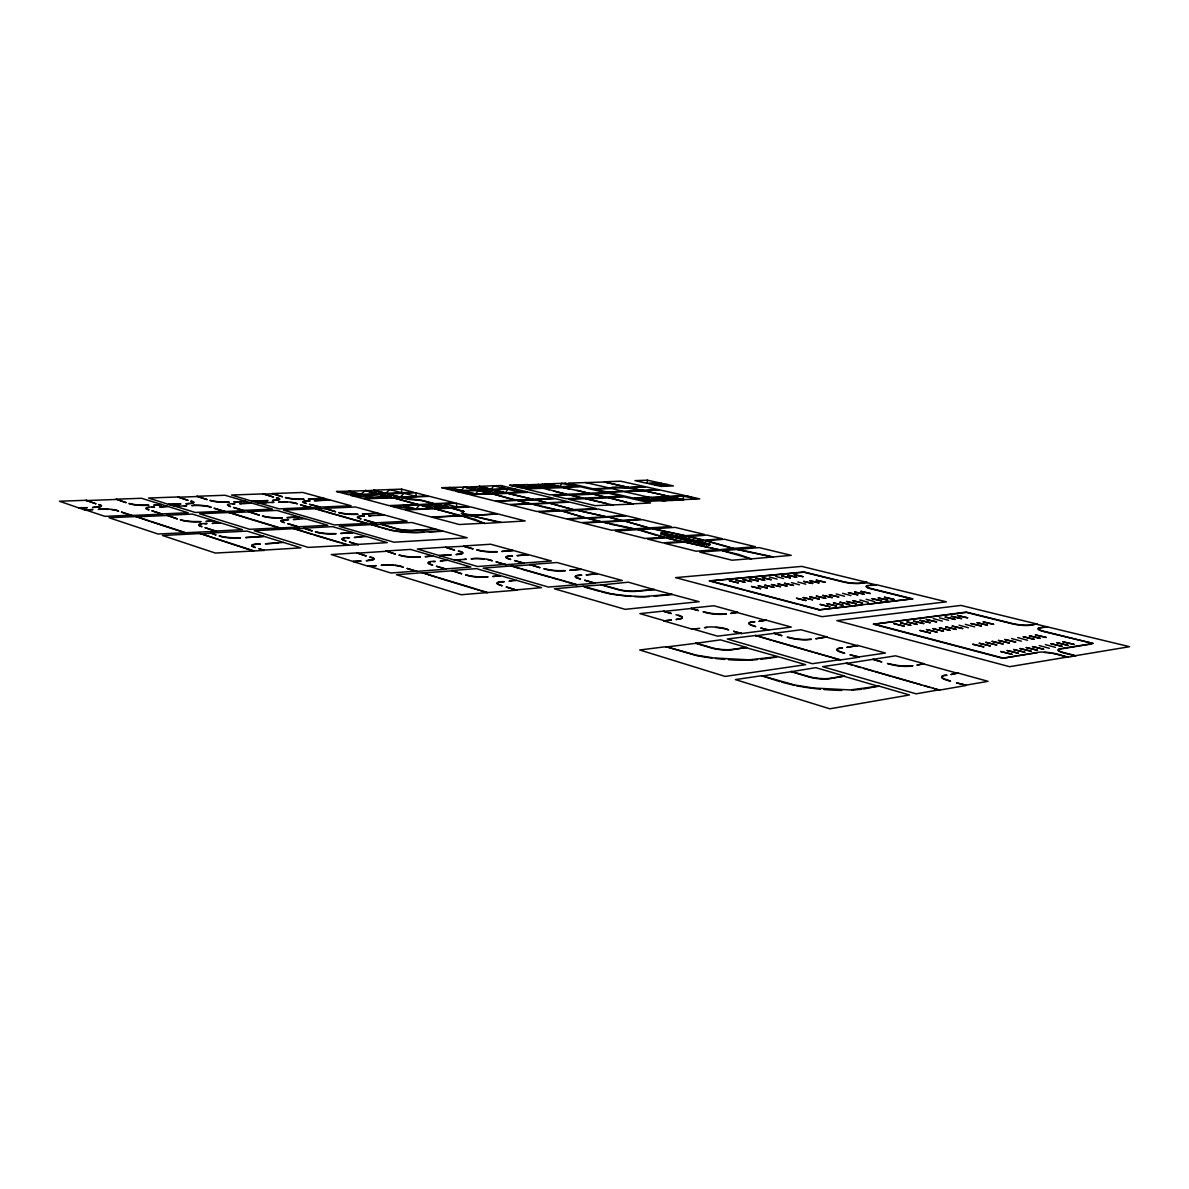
<?xml version="1.0" encoding="UTF-8"?>
<svg xmlns="http://www.w3.org/2000/svg" width="1189" height="1189" viewBox="0 0 1189 1189"><rect width="100%" height="100%" fill="white"/><g stroke="black" fill="none" stroke-linecap="round" stroke-linejoin="round"><path stroke-width="1.5" d="M661.01 486.405L661.129 483.195L648.689 483.67L661.01 486.405L673.45 485.915L661.129 483.195M88.878 509.739L84.612 509.903L59.45 501.238L86.039 500.287L95.789 503.735L86.039 500.287M84.612 509.903L92.95 509.576L90.29 509.68M116.195 499.187L126.034 502.605L116.195 499.187L141.58 498.28L167.411 506.306L159.564 506.9L167.396 506.588M131.845 515.476L121.56 512.132L131.845 515.476L162.417 514.168L152.043 510.869L162.417 514.168M149.576 521.243L136.051 516.546L109.031 517.735L157.974 533.995L216.368 531.305L205.207 527.753L216.368 531.305M166.668 515.223L177.235 518.865L166.668 515.223L192.425 514.094L220.158 522.729L212.192 523.398L220.143 523.011M179.39 506.113L174.441 506.306L148.566 498.028L177.815 496.972L187.832 500.272L177.815 496.972M174.441 506.306L186.792 505.815L184.34 505.919M196.913 496.274L206.99 499.558L196.913 496.274L225.003 495.263L251.384 502.962L239.673 503.705L242.021 503.616M234.619 544.934L200.228 533.519L162.462 535.496L215.313 553.063L264.27 550.403L258.875 548.679L264.27 550.403M210.795 532.969L215.833 534.901L210.795 532.969L247.044 531.082L283.487 542.422L265.355 543.789L278.3 543.031M224.825 511.478L214.288 508.283L224.825 511.478L244.146 510.646L233.549 507.48L244.146 510.646M249.229 518.865L229.135 512.489L199.499 513.782L249.631 529.298L299.138 527.039L287.768 523.65L299.138 527.039M248.486 511.642L259.261 515.149L248.486 511.642L276.888 510.408L305.157 518.657L293.311 519.504L298.84 519.236M266.529 502.635L257.909 502.977L231.513 495.025L263.245 493.881L273.47 497.061L263.245 493.881M257.909 502.977L273.99 502.338L271.701 502.427M272.162 493.569L282.402 496.72L272.162 493.569L302.809 492.454L329.606 499.841L314.297 500.718L327.956 500.168M312.321 534.426L294.055 528.644L254.223 530.71L308.219 547.416L358.261 544.681L349.507 542.065L358.261 544.681M303.79 528.139L312.053 530.889L303.79 528.139L332.519 526.638L366.301 536.492L354.337 537.473L361.515 537.056M311.176 507.748L300.431 504.701C306.42 508.208 336.324 509.977 309.408 504.329L320.168 507.361M324.924 511.656L315.561 508.729L283.472 510.126L334.495 524.943L375.932 523.086L364.414 519.846L375.932 523.086M324.567 508.327L335.506 511.686L324.567 508.327L355.496 506.99L384.136 514.882L368.694 515.892L370.909 515.788M368.025 566.246L376.066 565.667L368.025 566.246L331.255 554.55L356.982 552.885L366.049 555.947L356.982 552.885M365.469 490.7L336.546 491.503L348.422 494.698L385.533 493.539L389.68 489.571L401.644 492.677L401.585 489.14L373.614 490.15L377.389 493.851L365.469 490.7L373.599 490.403L385.548 493.286L413.579 492.231L401.585 489.14M379.915 527.262L371.562 524.602L339.162 526.296L393.975 542.214L467.158 537.755L442.516 530.963L420.237 532.226A22.606 3.626 4 0 1 388.372 529.373L371.562 524.602M379.752 494.208L391.865 497.671L379.752 494.208L391.865 497.671L387.896 493.896L400.054 497.091L428.114 495.976L415.927 492.826L350.755 495.323L362.838 498.577L391.894 497.418L363.284 494.847L375.382 498.072L350.755 495.323M435.575 529.343L413.326 530.576A11.31 1.813 4 0 1 397.468 529.164L380.643 524.141L411.84 522.506L442.516 530.963M386.098 550.997L395.194 554.015L386.098 550.997L410.577 549.422L447.777 560.272L440.212 561.104L442.635 560.94M418.112 504.597L393.277 497.775L418.112 504.597L434.431 503.631L421.902 500.361L401.436 497.448L407.574 499.321L421.872 500.614L434.416 503.883M418.127 504.344L388.966 505.607L364.22 498.949L400.024 497.344L404.007 493.286L416.18 496.452L415.927 492.826M419.836 505.057L390.691 506.068L403.368 509.487L448.892 507.658L444.225 503.72L456.992 507.034L456.204 503.2L436.17 504.077L446.455 507.777L433.703 504.448L440.093 508.06L427.356 504.716L432.558 508.416L419.836 505.057L436.14 504.329L448.922 507.406L468.986 506.484L456.204 503.2M416.863 571.389L407.218 568.446L416.863 571.389L446.217 569.174L436.526 566.291L446.217 569.174M436.155 577.245L422.392 572.741L396.413 574.703L461.139 594.738L516.799 590.16L506.321 587.039L516.799 590.16M453.916 514.049L434.431 508.639L405.226 509.992L431.235 516.992L460.515 515.788L455.565 514.48M460.827 559.647L454.51 560.093L417.309 548.991L445.429 547.163L454.584 550.076L446.871 547.876M445.429 547.163L463.74 546.271L472.94 548.857L463.74 546.271M450.765 507.881L463.725 511.538L450.765 507.881L470.844 506.96L497.032 513.707C462.655 517.557 452.697 510.215 468.763 515.119M451.746 570.497L461.585 573.737L451.746 570.497L476.417 568.624L516.606 580.351L508.996 581.302L511.433 581.094M454.51 560.093L466.356 559.246L463.992 559.424M484.458 523.428L461.674 515.833L475.05 519.355L484.458 523.428L525.196 520.96L498.176 514.005L469.893 515.417L495.635 521.54M464.334 487.104L441.818 487.683L453.841 490.7L491.176 489.526L493.673 485.811L505.771 488.738L500.866 485.543L479.122 486.331L483.819 489.809L471.751 486.836L476.403 490.091L464.334 487.104L479.093 486.569L491.191 489.288L512.964 488.456L500.866 485.543M478.394 490.581L455.833 491.191L468.065 494.267L505.444 493.019L507.762 489.214L520.039 492.187L514.971 488.947L493.182 489.779L498.072 493.316L485.811 490.299L490.656 493.598L478.394 490.581L493.167 490.017L505.459 492.781L527.262 491.904L514.971 488.947M509.68 498.711L492.335 493.777L469.744 494.683L494.787 500.955L533.608 499.499L507.138 493.182L533.608 499.499M505.919 564.686L496.185 561.921L505.919 564.686L524.334 563.304L514.599 560.569L524.334 563.304M519.37 568.52L511.478 565.964L483.18 568.119L548.411 587.054L595.273 583.234L584.75 580.277L595.273 583.234M528.109 554.862L516.962 555.649L528.139 554.564L490.685 544.235L463.769 545.974M523.799 502.204L517.423 500.376L496.185 501.297L508.996 504.508L547.861 502.992L535.02 499.603L547.861 502.992M538.186 505.756L531.706 503.898L510.438 504.879L536.685 511.448L574.213 509.828L549.318 503.096L574.213 509.828M529.908 564.552L539.806 567.643L529.908 564.552L556.942 562.501L597.309 573.633L586.088 574.867L597.279 573.93M539.747 487.683L513.574 485.082L525.687 487.98L509.813 485.231L527.648 484.577L539.747 487.683L560.078 486.91L561.565 483.358L573.707 486.167L565.147 483.224L547.966 483.849L560.078 486.91L544.844 484.191L554.178 487.133L542.05 484.28L549.972 487.297L537.844 484.443L545.736 487.46L533.608 484.592L542.927 487.564L530.799 484.696L539.747 487.683L527.634 484.815L547.951 484.072L560.093 486.673L577.289 486.033L565.147 483.224M576.947 490.269L589.447 493.42L549.942 494.832L525.137 488.902L563.318 487.668L569.457 489.11M563.318 487.668L580.529 486.777L605.379 492.528L589.462 493.182M585.642 518.018L561.743 510.898L539.033 512.043L566.127 518.82L606.836 516.873L576.591 510.155L606.836 516.873M582.625 498.206L569.932 494.966L553.361 495.664L566.068 498.696L605.587 497.195L592.88 493.985L605.587 497.195M628.922 487.549L592.91 488.738L568.461 483.106L604.458 482.021L628.922 487.549L604.458 482.021M606.39 503.467L585.627 498.681L569.041 499.41L595.08 505.652L633.336 504.047L608.59 497.656L633.336 504.047M593.846 520.054L586.965 518.092L567.421 519.147L581.302 522.625L622.01 520.574L608.144 516.933L622.01 520.574M582.803 586.251L601.277 584.929L618.473 589.759A12.603 2.319 5 0 0 636.308 591.349L654.292 589.655L699.132 601.693L625.132 609.333L554.401 588.793L582.803 586.251L609.303 593.37A38.137 7.03 5 0 0 644.408 596.492L671.993 594.218M607.936 523.532L602.689 521.971L583.145 523.086L611.577 530.205L671.072 526.549L642.625 519.697L623.883 520.767L649.164 528.154M601.277 584.929L628.387 582.194L654.292 589.655M610.983 488.352L623.452 491.443L606.628 491.904L594.143 489.021L610.968 488.59C607.683 482.481 678.77 497.715 630.14 487.817M657.056 535.526L638.255 529.625L615.486 531.037L644.958 538.424L664.502 537.369L658.543 535.897M668.991 496.363L643.487 490.596L659.717 489.927L685.206 495.62L668.991 496.363L643.487 490.596M668.961 496.586L632.964 497.983L607.46 492.097L642.64 490.641M638.225 529.893L675.025 527.351L704.468 534.441L685.726 535.689L653.133 528.704M661.678 534.456L661.173 533.058L666.33 533.4M661.173 533.058L660.787 534.084M664.339 500.777L638.047 498.176L651.082 501.178L634.48 498.34L651.334 497.567L664.339 500.777L683.512 499.87L683.348 496.11L696.368 499.023L686.722 495.962L670.507 496.705L681.996 499.945L668.961 497.002L679.261 500.079L666.241 497.121L676.63 500.197L663.596 497.24L674.059 500.316L661.025 497.359L673.167 500.361L660.133 497.403L672.201 500.406L652.865 497.73L664.339 500.777L651.304 497.805L670.492 496.928L683.526 499.633L699.741 498.875L686.722 495.962M661.976 533.341L677.492 536.135L677.418 536.893L669.972 535.065M662.526 533.727L662.585 532.969M664.562 533.088L666.271 534.143M647.128 483.329L647.411 480.193L659.553 482.853L647.128 483.329L634.971 480.638L647.411 480.193M667.163 538.037L682.278 541.768L667.163 538.037L688.372 536.611L703.487 540.296L722.228 538.721L707.128 535.08L688.372 536.611M663.923 611.399L671.235 613.479L663.923 611.399L691.077 608.5L698.374 610.552L691.077 608.5M663.774 620.896L671.265 620.063L663.774 620.896L692.266 629.174L695.669 628.773M672.84 537.19L673.554 536.388L660.846 533.341M675.575 537.086L675.501 537.844L690.616 541.575L691.329 540.906L675.575 537.086L680.153 536.774L682.59 538.156M711.929 658.082A57.057 11.979 5.6 0 1 696.249 655.525L666.048 646.682L696.278 655.154L713.757 657.933L749.204 659.85L777.918 656.61L805.622 664.681L725.141 676.422L639.712 649.982L666.048 646.682M676.214 537.19L691.344 540.757M673.539 536.536L677.492 536.135M709.105 547.549L684.582 542.065L718.78 549.764L710.933 547.832M664.502 537.369L685.726 535.689M693.603 541.322L709.09 544.176L692.949 541.367L695.431 542.764M691.329 540.906L695.268 540.49L695.193 541.248L691.389 540.311M696.873 541.233L697.467 541.812M692.266 629.174L699.741 628.297M695.669 643.323L720.519 639.86L746.677 647.485L731.74 649.803A14.357 3.017 5.6 0 1 711.423 648.005L695.669 643.323L666.003 647.039M684.552 542.333L724.487 539.256L755.461 546.717L733.643 548.367L705.776 540.579M706.236 545.275L706.444 544.369M708.258 545.409L710.011 544.235L696.888 541.084M709.67 545.305L709.744 544.532M710.011 544.235L708.986 544.636M709.461 580.96L803.987 571.939L843.447 581.703A11.637 1.962 6.2 0 0 859.81 583.16L867.138 582.417L859.781 583.457A11.637 1.962 6.2 0 1 843.402 581.986L803.957 572.221L709.461 580.96L744.715 590.264M722.496 550.685L738.458 554.342L751.136 558.904L791.235 555.337L759.177 547.609L722.496 550.685L751.136 558.904M718.78 549.764L733.643 548.367M737.73 612.335L730.73 613.435L737.73 612.335L713.876 605.751L691.106 608.173M741.49 633.544L733.643 631.314L741.49 633.544L791.265 627.079L766.132 620.153L759.147 621.312L766.132 620.153M771.349 640.262L755.669 635.446L840.489 659.954L814.42 652.538M779.895 681.624L761.659 675.709L794.787 685.027L813.439 688.03L850.313 689.932L878.924 686.083L909.436 694.985L829.833 708.807L735.411 679.603L761.659 675.709M755.624 635.788L800.985 629.769L826.994 636.932L815.877 638.731L826.994 636.932M777.918 656.61L746.647 647.842M791.131 671.696L815.817 667.668L844.562 676.051L829.729 678.726A15.1 3.299 6.3 0 1 808.461 676.853L791.131 671.696L761.614 676.08M800.004 604.844L819.102 609.883L912.632 598.81L867.153 604.354M852.26 665.186L846.36 663.135L939.548 690.11L933.097 688.282M857.997 645.478L846.91 647.351L857.997 645.478L885.448 653.043L858.785 656.937L850.165 654.871L858.785 656.937M870.645 585.493L876.174 584.631L946.399 601.827L822 616.675L675.545 577.631L801.758 566.395L867.138 582.417M873.484 624.225L966.271 612.082L1012.196 623.452A12.722 2.259 7.2 0 0 1029.837 625.013L1036.942 624.017L1029.793 625.325A12.722 2.259 7.2 0 1 1012.151 623.764L966.241 612.394L873.484 624.225L956.194 646.043M846.315 663.492L895.555 655.823L924.002 663.67L917.135 665.082L924.002 663.67M863.6 688.981L878.924 686.083M957.948 673.019L951.126 674.505L957.948 673.019L988.059 681.327L965.988 685.161L956.521 682.887L965.988 685.161M1052.874 653.474A13.852 2.646 7.6 0 1 1056.753 654.307L1068.227 657.249L1056.798 653.98A13.852 2.646 7.6 0 0 1037.848 652.3L1002.609 658.275L957.873 646.474M1047.435 626.9L1129.55 646.697L1075.748 655.659L1064.304 652.746A13.673 2.556 7.6 0 1 1060.425 648.674L1093.048 643.457L1043.823 631.597A12.945 2.304 7.4 0 1 1040.33 627.926L1047.435 626.9L1036.912 624.329M1068.227 657.249L1075.748 655.659M462.149 513.38L463.74 511.27M462.135 513.648L463.725 511.538M455.833 491.191L475.659 493.955L478.409 490.344L490.671 493.361M441.818 487.683L461.421 490.418L464.349 486.866L476.417 489.853M390.691 506.068L415.987 508.907L419.851 504.79L432.588 508.149M336.546 491.503L360.936 494.223L365.484 490.448L377.403 493.598M939.592 689.739L916.11 693.826L822.565 666.657L846.36 663.135M939.548 690.11L965.944 685.518M1068.272 656.908L1009.595 666.687L836.833 620.628L960.965 605.409L1036.942 624.017M1004.363 657.993L1016.684 656.016M1018.453 655.734L1037.804 652.627M1091.22 644.066L1060.38 649.001A13.673 2.556 7.6 0 0 1064.259 653.088L1075.703 656.001M1049.337 648.317L1039.201 645.538M1055.46 647.351L1045.354 644.587M844.562 676.051L829.773 678.354A15.1 3.299 6.3 0 1 808.505 676.467L791.161 671.324M1021.366 641.213L1011.497 638.508M1027.534 640.277L1017.68 637.586M840.519 659.598L812.369 663.7L727.311 638.998L755.669 635.446M840.489 659.954L858.74 657.279M1047.464 626.588L1040.375 627.614A12.945 2.304 7.4 0 0 1043.868 631.285L1093.048 643.457M760.722 659.345L776.164 657.205M968.411 627.762L959.018 625.176M974.653 626.9L965.275 624.329M942.342 621.134L933.187 618.607M948.614 620.316L939.459 617.804M746.677 647.485L731.77 649.447A14.357 3.017 5.6 0 1 711.468 647.648L695.699 642.967M741.535 633.202L717.547 636.16L692.295 628.832M706.875 627.45L704.497 627.733L706.905 627.123A13.778 2.779 5.6 0 1 726.197 628.832L728.649 629.888L726.167 629.174A13.778 2.779 5.6 0 0 715.704 627.435M819.102 609.883L861.921 604.948M868.401 602.347L859.87 599.984M874.747 601.619L866.216 599.271M844.591 596.284L836.268 593.995M850.952 595.6L842.629 593.311M663.952 611.057L639.89 613.613L663.804 620.554M876.174 584.631L868.847 585.389A11.816 2.006 6.4 0 0 870.586 588.421L912.632 598.81M799.409 584.81L791.458 582.61M805.8 584.171L797.849 581.986M654.307 596.254L671.963 594.53M777.101 579.147L769.342 576.992M783.506 578.538L775.748 576.397M654.322 589.343L636.338 591.037A12.603 2.319 5 0 1 618.503 589.447L601.292 584.616M851.933 690.155L861.906 689.263M516.829 589.833L541.604 587.648L516.606 580.351M595.303 582.922L622.397 580.544L597.309 573.633M751.151 558.637L731.978 560.212L699.786 552.142L722.511 550.418M500.301 575.595L492.722 576.516L500.287 575.907M580.945 569.115L569.739 570.319L580.931 569.427M416.893 571.062L390.928 573.009L368.04 565.934M446.232 568.862L470.889 567.019L447.777 560.272M505.934 564.389L477.651 566.499L454.525 559.796M524.364 563.006L551.384 560.97L528.139 554.564M718.81 549.496L696.07 551.22L665.023 543.432L684.582 542.065M422.363 573.053L451.731 570.809M511.463 566.261L529.893 564.864M757.423 659.598L749.174 660.207A57.057 11.979 5.6 0 1 728.411 659.702M682.308 541.5L662.749 542.868L647.619 539.078L667.192 537.77M682.278 541.768L703.487 540.296M432.945 561.624L435.367 561.461L432.959 561.327A12.425 2.2 4 0 0 430.804 564.285L432.692 565.161L430.775 564.582A12.425 2.215 4 0 1 430.299 561.951M353.118 561.312L361.144 561.074L353.103 561.624M432.692 555.872L425.157 556.69L432.677 556.17M439.44 555.412L451.255 554.906L439.425 555.709M512.964 550.388L501.803 551.443L512.949 550.67M356.968 553.197L386.083 551.31M264.285 550.091L300.966 547.861L283.487 542.422M358.29 544.384L387.257 542.615L366.301 536.492M622.04 520.321L640.782 519.251L626.885 515.907L608.144 516.933M423.804 532.315L420.222 532.509A22.606 3.626 4 0 1 394.956 531.067M429.184 532.003L442.501 531.245M602.66 522.239L623.853 521.02M347.114 537.889L349.521 537.755L347.129 537.591A11.935 1.992 3.6 0 0 344.305 540.207L346.029 541.025L344.29 540.505A11.935 1.992 3.6 0 1 344.453 538.156M586.935 518.345L608.129 517.185M263.705 536.269L245.633 537.562L263.69 536.566M352.613 532.509L340.678 533.46L352.598 532.791M435.605 529.06L413.341 530.294A11.31 1.813 4 0 1 397.483 528.882L380.643 524.141M484.473 523.16L459.251 524.527L432.38 517.289L468.734 515.387M606.851 516.621L625.592 515.595L598.453 509.055L576.591 510.155M216.383 531.007L242.467 529.67L220.158 522.729M299.152 526.757L327.852 525.285L305.157 518.657M375.947 522.818L407.128 521.213L384.136 514.882M200.213 533.831L210.78 533.281M294.04 528.927L303.775 528.421M371.548 524.884L380.629 524.408M574.228 509.576L596.09 508.491L569.784 502.159L549.318 503.096M461.659 516.085L469.878 515.684M561.713 511.151L576.561 510.408M204.523 523.769L207.079 523.636L204.538 523.472A12.083 1.947 3 0 0 200.48 525.954L202.041 526.742L200.465 526.251A12.083 1.962 3 0 1 201.64 524.007M377.522 515.461L384.121 515.149M633.351 503.809L650.561 502.977L624.507 496.943L608.59 497.656M434.416 508.907L450.75 508.149M213.901 520.782L205.95 521.436L213.886 521.064M298.781 516.799L286.965 517.631L298.766 517.081M377.686 513.098L362.259 514.094L377.671 513.366M664.354 500.539L647.515 501.342L634.48 498.34M649.298 596.581L644.379 596.819A38.137 7.03 5 0 1 634.51 596.581M585.597 498.919L608.56 497.894M547.876 502.739L568.342 501.803L555.486 498.711L535.02 499.603M531.691 504.151L549.303 503.333M131.86 515.194L104.885 516.353L84.627 509.605M162.432 513.871L188.159 512.771L167.411 506.306M224.84 511.196L195.234 512.459L174.456 506.038M244.161 510.363L272.549 509.145L251.384 502.962M311.191 507.48L279.133 508.862L257.924 502.709M320.183 507.094L351.097 505.771L329.606 499.841M434.431 503.631L454.48 502.754L429.511 496.333L401.436 497.448M533.638 499.261L554.089 498.369L528.942 492.305L507.138 493.182M136.036 516.843L166.653 515.506M229.12 512.771L248.471 511.924M315.546 508.996L324.552 508.595M517.408 500.614L535.005 499.841M605.617 496.957L621.535 496.259L608.813 493.316L592.88 493.985M642.654 490.418L658.884 489.734L646.4 486.955L630.17 487.594M643.472 490.834L624.284 491.637L649.788 497.463M569.917 495.204L592.865 494.223M628.936 487.312L645.166 486.673L620.703 481.203L604.473 481.798M151.984 507.213L154.511 507.108L151.999 506.93A11.741 1.798 2.8 0 0 147.659 509.189L149.101 509.932L147.644 509.472A11.741 1.813 2.8 0 1 149.145 507.421M232.613 503.987L234.961 503.898L232.613 503.72A11.221 1.694 3.2 0 0 229.076 505.86L230.562 506.588L229.061 506.142M243.582 503.542L251.369 503.229M393.262 498.042L401.421 497.715M492.32 494.015L507.123 493.42M539.776 487.445L521.912 488.129L509.813 485.231M78.95 507.718L87.258 507.688L78.935 508.015M161.585 504.508L153.753 505.087L161.585 504.775M168.615 504.225L180.951 504.017L168.6 504.508M245.439 501.238L233.743 501.951L245.424 501.505M251.979 500.97L268.015 500.614L251.964 501.253M323.571 498.191L308.278 499.038L323.557 498.444M86.024 500.569L116.18 499.469M177.8 497.24L196.898 496.556M263.23 494.148L272.147 493.821M708.332 544.636L704.483 544.19M675.947 614.832L678.339 615.174A13.451 2.646 5.3 0 1 678.414 618.934L676.021 619.528L678.384 619.261A13.451 2.646 5.3 0 0 678.295 615.501M664.398 533.371L676.823 536.313M772.909 556.838L737.358 549.273M772.88 557.121L737.329 549.556M500.97 522.268L469.893 515.417M544.725 507.376L559.365 510.571M670.507 496.705L683.526 499.633M670.492 496.928L683.512 499.87M659.182 497.448L672.201 500.406M652.865 497.73L665.885 500.703M585.3 482.496L609.749 488.07M601.352 591.854L609.273 593.683A38.137 7.03 5 0 0 619.008 595.199M589.447 493.42L563.333 487.431M547.966 483.849L560.093 486.673M544.844 484.191L556.972 487.029M543.001 488.218L549.125 489.898M612.959 505.028L585.627 498.681M554.015 491.191L566.514 494.148M569.932 494.966L582.655 497.968M566.484 494.386L549.14 489.675M400.054 497.091L387.882 494.148L400.024 497.344M688.386 536.343L703.502 540.029M623.883 520.767L649.194 527.901M685.711 535.957L653.118 528.956M705.746 540.846L733.628 548.649M479.122 486.331L491.191 489.288M493.182 489.779L505.459 492.781M479.093 486.569L491.176 489.526M493.167 490.017L505.444 493.019M695.268 540.49L679.499 536.819L694.599 540.683M867.108 582.714L876.144 584.914M662.407 533.653L673.554 536.388M692.949 541.367L705.107 544.294M662.912 534.753L671.592 536.893M696.709 543.076L704.408 544.963M492.335 493.777L516.026 500.034M559.38 510.319L531.706 503.898M561.743 510.898L585.657 517.765M634.332 528.808L602.689 521.971M638.255 529.625L664.532 537.116M634.302 529.075L609.689 523.977M517.423 500.376L530.264 503.542M511.255 499.098L514.436 499.885M525.404 502.59L528.629 503.393M539.821 506.157L543.091 506.96M586.965 518.092L600.831 521.525M595.585 520.485L600.817 521.778M912.587 599.122L870.556 588.704A11.816 2.006 6.4 0 1 868.817 585.687M781.649 682.159L794.757 685.399M449.383 487.416L461.421 490.418M463.413 490.908L475.659 493.955M436.17 504.077L448.922 507.406M436.14 504.329L448.892 507.658M373.614 490.15L385.548 493.286M373.599 490.403L385.533 493.539M709.491 580.663L819.132 609.571M873.514 623.898L1002.654 657.933M746.35 590.695L762.803 595.035M764.482 595.481L798.295 604.398M434.431 508.639L460.529 515.521M478.409 490.344L490.656 493.598M464.349 486.866L476.403 490.091M349.046 491.042L360.936 494.223M403.279 505.518L415.987 508.907M737.7 612.647L766.102 620.48M826.95 637.274L857.953 645.82M923.957 664.012L957.903 673.375M768.584 629.873L760.722 628.015L768.555 630.215M873.142 659.152L881.822 661.946L873.098 659.509M774.084 633.143L782.02 635.714L774.039 633.484M315.561 508.729L366.881 523.279M326.499 512.102L350.473 518.909M352.093 519.37L366.851 523.561M381.595 527.738L388.357 529.655M511.478 565.964L576.814 584.557M419.851 504.79L432.558 508.416M365.484 490.448L377.389 493.851M521.362 569.085L550.106 577.274M551.741 577.735L558.354 579.623M560.004 580.083L562.085 580.678M563.482 581.079L566.261 581.867M568.357 582.461L576.784 584.869M584.498 587.069L591.334 589.016M593.014 589.491L599.687 591.379M773.073 640.752L812.875 652.092M855.069 665.989L860.717 667.609M863.556 668.411L873.321 671.205M874.955 671.666L890.234 676.036M891.928 676.511L921.074 684.834M924.061 685.696L930.08 687.42M844.517 676.422L878.879 686.454M294.055 528.644L348.451 544.978M314 534.931L327.599 539.018M329.323 539.538L339.697 542.645M341.421 543.165L348.436 545.275M229.135 512.489L279.608 527.753M250.79 519.325L279.593 528.05M422.392 572.741L487.297 592.434M438.147 577.839L475.422 589.164M476.804 589.581L478.885 590.22M480.564 590.725L487.267 592.761M200.228 533.519L253.584 550.745M236.269 545.469L253.569 551.057M136.051 516.546L185.38 532.598M151.092 521.748L185.365 532.895M1044.447 652.464A13.852 2.646 7.6 0 1 1051.477 653.237M841.753 690.408A60.015 13.138 6.3 0 1 823.947 689.516M820.41 689.189A60.015 13.138 6.3 0 1 796.348 685.726M724.74 659.434A57.057 11.979 5.6 0 1 715.525 658.513M393.812 565.355A12.752 2.304 3.7 0 0 383.75 565.132L381.193 565.31L383.765 564.82A12.767 2.304 3.7 0 1 401.51 566.395L403.398 567.287L401.481 566.707A12.752 2.304 3.7 0 0 395.09 565.488M631.091 596.388A38.137 7.03 5 0 1 620.688 595.407M484.101 559.112A12.158 2.125 4.2 0 0 473.4 558.756L471.067 558.919L473.43 558.444A12.158 2.125 4.2 0 1 490.418 559.96L492.32 560.822L490.388 560.272A12.158 2.125 4.2 0 0 487.564 559.618M108.199 509.368A12.068 1.873 2.6 0 0 100.902 509.249L98.271 509.353L100.916 508.966A12.068 1.873 2.6 0 1 117.221 510.423L118.647 511.181L117.206 510.705A12.068 1.873 2.6 0 0 111.796 509.68M281.748 520.485A11.548 1.843 3.4 0 0 282.952 522.209L284.543 522.684L282.967 521.926A11.548 1.843 3.4 0 1 286.177 519.563L288.555 519.727L286.163 519.846A11.548 1.843 3.4 0 0 283.517 520.083M393.47 530.799A22.606 3.626 4 0 1 389.873 530.056M287.277 502.174A10.924 1.635 3.5 0 0 280.812 502.055L278.538 502.144L280.827 501.788A10.924 1.635 3.5 0 1 295.883 503.14L297.384 503.839L295.868 503.408A10.924 1.635 3.5 0 0 290.606 502.471M667.267 484.547L667.252 486.152L654.931 483.433L654.827 485.038L667.267 484.547M458.315 554.119L455.952 554.579L458.3 554.416A11.964 2.051 4.1 0 0 460.143 551.651L458.285 551.131L460.173 551.354A11.964 2.051 4.1 0 1 458.315 554.119M368.813 560.242L366.257 560.732L368.798 560.554A12.559 2.215 3.6 0 0 371.533 557.611L369.705 557.061L371.562 557.314A12.559 2.215 3.6 0 1 368.813 560.242M946.741 675.233L944.556 675.59A14.892 3.136 7.2 0 0 947.559 680.376L950.546 681.208L947.603 680.004A14.892 3.136 7.2 0 1 944.601 675.233L946.741 675.233M1011.958 654.247L1000.737 651.542L1011.958 654.247M1018.408 653.237L1007.202 650.532L1018.408 653.237M1024.799 652.211L1013.608 649.536L1024.799 652.211M1031.131 651.215L1019.954 648.54L1031.131 651.215M1037.417 650.22L1026.256 647.559L1037.417 650.22M1043.645 649.224L1032.513 646.593L1043.645 649.224M1062.03 646.311L1050.957 643.71L1062.03 646.311M1068.049 645.345L1057.006 642.773L1068.049 645.345M1074.039 644.393L1062.996 641.837L1074.039 644.393M274.837 500.079L272.563 500.435L274.822 500.346A10.82 1.605 3.4 0 0 277.899 498.31L276.428 497.894L277.914 498.042A10.82 1.605 3.4 0 1 274.837 500.079M912.736 665.766L910.521 666.122A14.446 2.987 6.8 0 1 890.279 664.324L887.455 663.521L890.308 663.967A14.446 2.987 6.8 0 0 910.566 665.766L912.736 665.766M194.164 505.251L191.697 505.622L194.149 505.518A11.459 1.754 3.1 0 1 209.814 506.93L211.3 507.376L209.814 506.648A11.459 1.754 3.1 0 0 194.164 505.251M188.293 503.467L185.841 503.839L188.293 503.735A11.355 1.709 3 0 0 192.172 501.595L190.73 501.149L192.187 501.312A11.355 1.709 3 0 1 188.293 503.467M983.764 646.89L972.795 644.245L983.764 646.89M990.244 645.909L979.29 643.279L990.244 645.909M996.664 644.943L985.74 642.328L996.664 644.943M1003.04 643.977L992.131 641.376L1003.04 643.977M1009.372 643.026L998.478 640.44L1009.372 643.026M1015.644 642.075L1004.764 639.504L1015.644 642.075M1034.148 639.281L1023.313 636.754L1034.148 639.281M1040.212 638.359L1029.406 635.847L1040.212 638.359M1046.231 637.453L1035.441 634.956L1046.231 637.453M95.209 507.094L92.564 507.48L95.194 507.376A11.949 1.813 2.5 0 0 100.025 505.117L98.613 504.656L100.039 504.835A11.949 1.813 2.5 0 1 95.209 507.094M842.451 647.975L840.207 648.287A14.149 2.883 6.5 0 0 841.99 652.583L844.71 653.341L842.035 652.226A14.149 2.883 6.5 0 1 840.251 647.946L842.451 647.975M930.422 632.979L919.944 630.452L930.422 632.979M936.977 632.087L926.499 629.561L936.977 632.087M943.457 631.181L933.008 628.684L943.457 631.181M949.907 630.304L939.459 627.822L949.907 630.304M956.298 629.427L945.864 626.945L956.298 629.427M962.629 628.55L952.226 626.098L962.629 628.55M981.341 625.979L970.982 623.556L981.341 625.979M987.479 625.132L977.135 622.724L987.479 625.132M993.573 624.299L983.244 621.906L993.573 624.299M904.19 626.142L893.935 623.66L904.19 626.142M910.759 625.28L900.519 622.813L910.759 625.28M917.284 624.418L907.058 621.981L917.284 624.418M923.749 623.571L913.538 621.148L923.749 623.571M930.17 622.724L919.974 620.316L930.17 622.724M936.531 621.892L926.35 619.499L936.531 621.892M955.332 619.424L945.196 617.061L955.332 619.424M961.5 618.622L951.378 616.274L961.5 618.622M967.623 617.819L957.517 615.486L967.623 617.819M811.403 639.325L809.144 639.608A13.763 2.75 6.1 0 1 789.734 637.884L787.148 637.17L789.764 637.542A13.763 2.75 6.1 0 0 809.189 639.266L811.403 639.325M754.673 621.832L752.429 622.1A13.451 2.646 5.9 0 0 753.246 625.919L755.728 626.618L753.291 625.592A13.451 2.631 5.9 0 1 752.459 621.758L754.673 621.832M829.833 606.732L820.232 604.428L829.833 606.732M836.476 605.974L826.875 603.685L836.476 605.974M843.06 605.231L833.474 602.942L843.06 605.231M849.6 604.488L840.029 602.214L849.6 604.488M856.08 603.744L846.523 601.485L856.08 603.744M862.515 603.016L852.974 600.757L862.515 603.016M881.539 600.846L872.013 598.632L881.539 600.846M887.782 600.133L878.27 597.933L887.782 600.133M893.979 599.419L884.482 597.235L893.979 599.419M726.256 613.925L723.997 614.178A13.124 2.527 5.6 0 1 705.449 612.528L703.085 611.874L705.478 612.201A13.124 2.512 5.6 0 0 724.042 613.851L726.256 613.925M805.919 600.504L796.526 598.245L805.919 600.504M812.577 599.776L803.184 597.532L812.577 599.776M819.191 599.063L809.798 596.819L819.191 599.063M825.746 598.349L816.367 596.12L825.746 598.349M832.241 597.636L822.877 595.421L832.241 597.636M838.691 596.937L829.342 594.738L838.691 596.937M857.774 594.857L848.456 592.687L857.774 594.857M864.031 594.173L854.728 592.018L864.031 594.173M870.259 593.504L860.955 591.349L870.259 593.504M760.574 588.674L751.552 586.504L760.574 588.674M767.262 588.005L758.24 585.85L767.262 588.005M773.89 587.351L764.884 585.211L773.89 587.351M780.474 586.697L771.468 584.557L780.474 586.697M786.999 586.043L778.007 583.918L786.999 586.043M793.479 585.404L784.502 583.294L793.479 585.404M812.652 583.487L803.69 581.406L812.652 583.487M818.953 582.863L810.006 580.797L818.953 582.863M825.196 582.238L816.263 580.187L825.196 582.238M738.206 582.833L729.362 580.722L738.206 582.833M744.894 582.194L736.065 580.098L744.894 582.194M751.537 581.57L742.709 579.474L751.537 581.57M758.136 580.945L749.308 578.85L758.136 580.945M764.676 580.321L755.862 578.24L764.676 580.321M771.171 579.697L762.372 577.646L771.171 579.697M790.373 577.884L781.604 575.848L790.373 577.884M796.689 577.274L787.921 575.253L796.689 577.274M802.947 576.68L794.193 574.673L802.947 576.68M504.121 581.703L501.684 581.911A12.871 2.393 4.4 0 0 500.079 585.181L502.159 585.805L500.108 584.869A12.871 2.393 4.4 0 1 501.699 581.599L504.121 581.703M581.584 575.238L579.311 575.431A12.351 2.229 4.8 0 0 578.493 578.523L580.574 579.102L578.508 578.211A12.351 2.229 4.8 0 1 579.34 575.119L581.584 575.238M487.847 576.918L485.409 577.111A12.663 2.304 4.2 0 1 467.545 575.521L465.553 574.926L467.574 575.208A12.663 2.304 4.2 0 0 485.424 576.799L487.847 576.918M565.236 570.69L562.977 570.869A12.143 2.14 4.6 0 1 545.81 569.338L543.804 568.773L545.825 569.026A12.143 2.14 4.6 0 0 562.992 570.557L565.236 570.69M512.459 555.976L510.2 556.125A11.92 2.051 4.5 0 0 508.803 558.934L510.72 559.469L508.818 558.637A11.92 2.051 4.5 0 1 510.23 555.843L512.459 555.976M420.326 557.017L417.904 557.18A12.232 2.125 3.9 0 1 400.723 555.649L398.88 555.1L400.738 555.352A12.232 2.125 3.9 0 0 417.919 556.883L420.326 557.017M497.299 551.741L495.055 551.904A11.727 1.992 4.3 0 1 478.513 550.418L476.655 549.898L478.528 550.121A11.727 1.977 4.3 0 0 495.07 551.607L497.299 551.741M260.109 544.086L257.493 544.235A12.574 2.155 3.1 0 0 253.733 547.029L255.442 547.579L253.747 546.717A12.574 2.155 3.1 0 1 257.508 543.938L260.109 544.086M240.431 537.844L237.815 537.993A12.351 2.066 3 0 1 220.723 536.462L219.088 535.942L220.738 536.165A12.351 2.051 3 0 0 237.83 537.681L240.431 537.844M335.878 533.712L333.47 533.846A11.756 1.932 3.5 0 1 317.047 532.39L315.382 531.884L317.077 532.092A11.771 1.917 3.5 0 0 333.485 533.564L335.878 533.712M364.25 516.1L362.021 516.204A11.087 1.724 3.8 0 0 359.524 518.463L361.144 518.924L359.539 518.181A11.087 1.724 3.8 0 1 362.036 515.937L364.25 516.1M200.852 521.674L198.281 521.793A11.964 1.902 2.9 0 1 181.828 520.321L180.297 519.846L181.843 520.039A11.964 1.902 2.9 0 0 198.295 521.51L200.852 521.674M282.209 517.854L279.816 517.973A11.429 1.784 3.4 0 1 263.943 516.546L262.383 516.085L263.958 516.264A11.429 1.784 3.4 0 0 279.831 517.691L282.209 517.854M357.815 514.302L355.585 514.406A10.969 1.679 3.7 0 1 340.262 513.024L338.672 512.578L340.277 512.756A10.969 1.679 3.7 0 0 355.6 514.138L357.815 514.302M309.898 500.896L307.683 500.985A10.76 1.605 3.6 0 0 304.845 503.051L306.361 503.467L304.86 502.784A10.775 1.605 3.6 0 1 307.698 500.718L309.898 500.896M148.714 505.28L146.188 505.384A11.622 1.754 2.8 0 1 130.3 503.958L128.873 503.512L130.314 503.675A11.622 1.754 2.8 0 0 146.202 505.102L148.714 505.28M229.046 502.144L226.683 502.234A11.117 1.665 3.2 0 1 211.345 500.851L209.888 500.42L211.36 500.584A11.117 1.665 3.2 0 0 226.698 501.966L229.046 502.144M303.879 499.217L301.664 499.306A10.671 1.561 3.6 0 1 286.831 497.968L285.36 497.552L286.846 497.701A10.671 1.561 3.6 0 0 301.679 499.038L303.879 499.217"/></g></svg>
